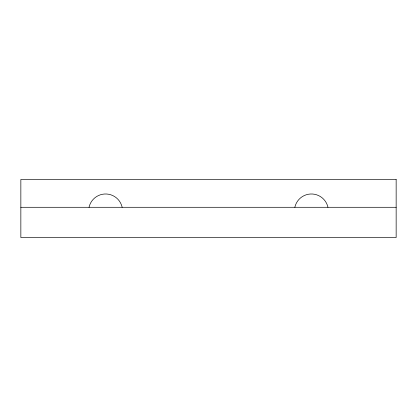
<?xml version="1.0" encoding="UTF-8"?>
<svg xmlns="http://www.w3.org/2000/svg" width="417" height="417" viewBox="0 0 417 417"><rect width="100%" height="100%" fill="white"/><g stroke="black" fill="none" stroke-linecap="round" stroke-linejoin="round"><path stroke-width="0.63" d="M89.05 207.291L89.181 206.707A16.951 16.951 0 0 1 122.014 206.707L122.145 207.291M294.855 207.291L294.986 206.707A16.951 16.951 0 0 1 327.819 206.707L327.95 207.291M20.85 207.291L396.15 207.291M396.15 179.446L20.85 179.446L20.85 237.554L396.15 237.554L396.15 179.446"/></g></svg>
